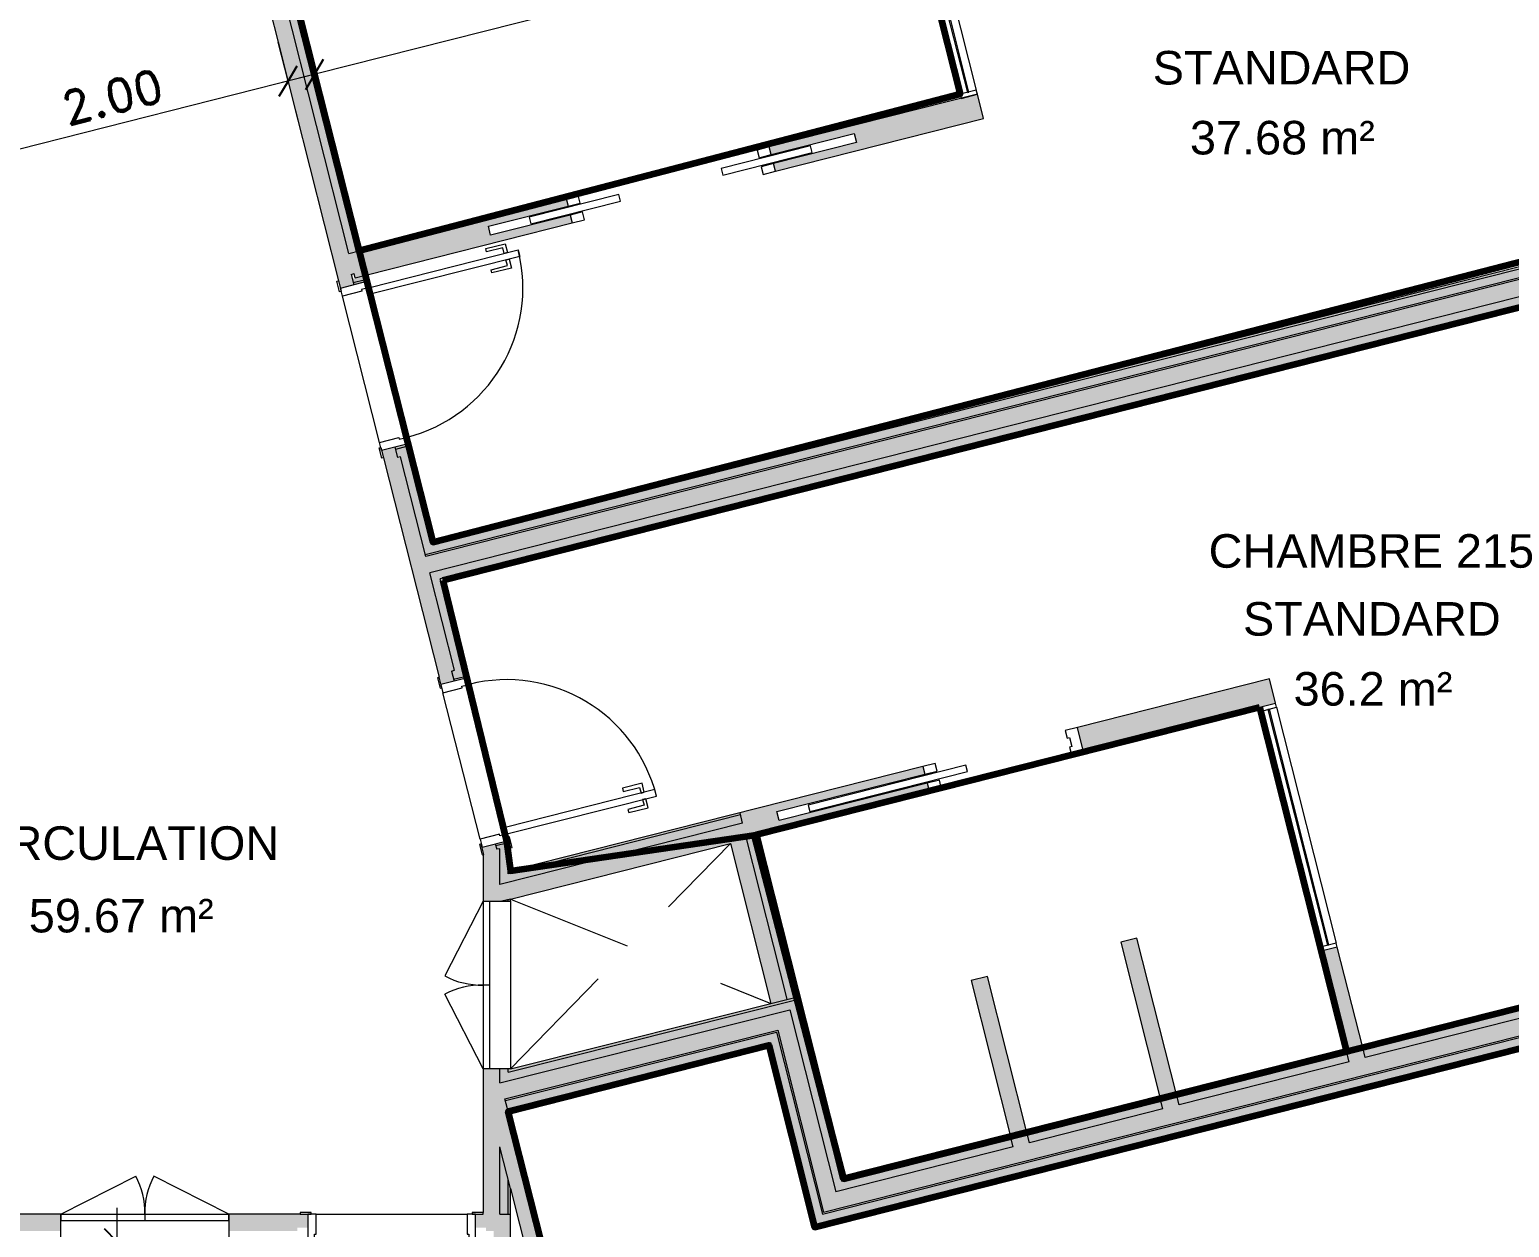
# Model space of a CAD drawing. Header units: metres. Extents: x -227.9 to -140, y 37.9 to 92.1.
# Drawn here: x -156.67 to -147.85, y 50.03 to 57.18 of the extents above; entities that cross this region are included whole.
import ezdxf

# ---------------------------------------------------------------- set-up
doc = ezdxf.new("R2010")
doc.units = ezdxf.units.M
doc.linetypes.add('JIS_02_0.7', pattern=[1.35, 0.75, -0.6])
for name, color, linetype, lineweight in [('A-ANNO-DIMS', 7, 'Continuous', 9), ('A-ANNO-DIMS-100', 7, 'Continuous', 9), ('A-AREA-IDEN', 7, 'Continuous', 9), ('A-DOOR', 7, 'Continuous', 5), ('A-FLOR', 7, 'Continuous', 5), ('A-GLAZ', 7, 'Continuous', 5), ('A-WALL', 7, 'Continuous', 5), ('A-WALL-PATT', 7, 'Continuous', 13), ('I-WALL', 7, 'Continuous', 5)]:
    doc.layers.add(name, color=color, linetype=linetype, lineweight=lineweight)
doc.layers.add('A-DETL', color=94, linetype='Continuous', lineweight=5, true_color=0x00a600)
doc.layers.add('Chambre', color=40, linetype='Continuous')
doc.layers.add('SDB', color=230, linetype='Continuous')
doc.styles.add('Arial_1', font='arial.ttf', dxfattribs={"height": 0.2})
doc.styles.add('RomanD_B', font='', dxfattribs={"height": 0.2})
doc.styles.get('RomanD_B').set_extended_font_data('RomanD', bold=True)
doc.dimstyles.new('LAG-Romans_0_2', dxfattribs={"dimscale": 0.3048, "dimtxt": 0.200715, "dimasz": 0.492126, "dimexe": 0.787402, "dimexo": 0.0625, "dimgap": 0, "dimtad": 1, "dimrnd": 0.01, "dimzin": 0, "dimdsep": 46, "dimtxsty": 'RomanD_B', "dimblk1": 'OBLIQUE', "dimblk2": 'OBLIQUE', "dimsah": 1, "dimcen": 0.09, "dimdle": 0.656168, "dimazin": 0, "dimtfac": 1, "dimtdec": 4, "dimtix": 1, "dimtmove": 0, "dimatfit": 3, "dimfxl": 0.787402, "dimfxlon": 1, "dimtvp": 1, "dimtolj": 1, "dimtzin": 0, "dimarcsym": 2})

# ---------------------------------------------------------------- blocks, each defined once
blk = doc.blocks.new('LAG-C1030-PORTE-BAT 1 VANT-13PR_01 - LAG-C1030-PORTE-BAT 1 VANT-13PR_01_04F-90X210 CHAMBRE-15711706-MUC-LAG-PRO-PLA-ARC-TZN-N02-AG02Ec-Cote')
at = {"layer": 'A-DOOR'}
for p, q in [((0.3553, 1.0015), (0.3153, 1.0015)), ((0.3153, 1.0015), (0.3153, 0.0815)), ((0.3553, 0.0815), (0.3553, 1.0015)), ((0.2603, 0.9365), (0.2603, 0.8165)), ((0.3153, 0.9365), (0.2603, 0.9365)), ((0.2803, 0.8165), (0.2803, 0.9165)), ((0.2803, 0.9165), (0.3153, 0.9165)), ((0.3153, 0.9165), (0.3153, 0.9365)), ((0.4103, 0.9365), (0.3553, 0.9365)), ((0.3553, 0.9365), (0.3553, 0.9165)), ((0.3553, 0.9165), (0.3903, 0.9165)), ((0.3903, 0.9165), (0.3903, 0.8165)), ((0.4103, 0.8165), (0.4103, 0.9365)), ((0.2603, 0.8165), (0.2803, 0.8165)), ((0.3903, 0.8165), (0.4103, 0.8165)), ((0.3153, 0.0815), (0.3553, 0.0815))]:
    blk.add_line(p, q, dxfattribs=at)
at = {"layer": 'A-DOOR', "color": 9, "true_color": 0xc0c0c0}
for p, q in [((-0.5847, 0.0915), (-0.6497, 0.0915)), ((-0.6497, 0.0915), (-0.6497, 0.0815)), ((-0.5847, 0.0815), (-0.5847, 0.0915)), ((0.3753, 0.0915), (0.3753, 0.0815)), ((0.4403, 0.0915), (0.3753, 0.0915)), ((0.4403, 0.0815), (0.4403, 0.0915)), ((-0.6497, 0.0815), (-0.5847, 0.0815)), ((-0.6047, 0.0815), (-0.6047, -0.0815)), ((-0.5647, 0.0815), (-0.6047, 0.0815)), ((-0.5647, 0.0376), (-0.5647, 0.0815)), ((-0.5547, 0.0376), (-0.5647, 0.0376)), ((-0.5547, -0.0815), (-0.5547, 0.0376)), ((0.3553, 0.0376), (0.3453, 0.0376)), ((0.3453, 0.0376), (0.3453, -0.0815)), ((0.3953, 0.0815), (0.3553, 0.0815)), ((0.3553, 0.0815), (0.3553, 0.0376)), ((0.3753, 0.0815), (0.4403, 0.0815)), ((0.3953, -0.0815), (0.3953, 0.0815)), ((-0.5847, -0.0815), (-0.6497, -0.0815)), ((-0.6497, -0.0815), (-0.6497, -0.0915)), ((-0.6047, -0.0815), (-0.5547, -0.0815)), ((-0.5847, -0.0915), (-0.5847, -0.0815)), ((0.3453, -0.0815), (0.3953, -0.0815)), ((0.3753, -0.0815), (0.3753, -0.0915)), ((0.4403, -0.0815), (0.3753, -0.0815)), ((0.4403, -0.0915), (0.4403, -0.0815)), ((-0.6497, -0.0915), (-0.5847, -0.0915)), ((0.3753, -0.0915), (0.4403, -0.0915))]:
    blk.add_line(p, q, dxfattribs=at)
at = {"layer": 'A-DOOR'}
blk.add_arc((0.3553, 0.0815), 0.92, 90, 180, dxfattribs=at)
blk = doc.blocks.new('LAG-C1030-PORTE-INST-13PR_05_02F - LAG-C1030-PORTE-INST-13PR_05_02F-100x166-15159836-MUC-LAG-PRO-PLA-ARC-TZN-N02-AG02Ec-Cote')
at = {"layer": 'A-DOOR', "color": 9, "true_color": 0xc0c0c0}
for p, q in [((-0.5, -0.0815), (-0.0545, -0.3085)), ((0.5, -0.0815), (0.0545, -0.3085))]:
    blk.add_line(p, q, dxfattribs=at)
at = {"layer": 'A-DOOR', "color": 9, "lineweight": 9, "true_color": 0xc0c0c0}
for p, q in [((-0.498, -0.0415), (-0.001, -0.0415)), ((-0.498, -0.0815), (-0.498, -0.0415)), ((-0.001, -0.0815), (-0.498, -0.0815)), ((-0.001, -0.0415), (-0.001, -0.0815)), ((0.001, -0.0415), (0.498, -0.0415)), ((0.001, -0.0815), (0.001, -0.0415)), ((0.498, -0.0815), (0.001, -0.0815)), ((0.498, -0.0415), (0.498, -0.0815))]:
    blk.add_line(p, q, dxfattribs=at)
at = {"layer": 'A-DOOR', "color": 9, "true_color": 0xc0c0c0}
for centre, start, end in [((-0.4544, -0.0924), 331.62051, 1.37949), ((0.4544, -0.0924), 178.62051, 208.37949)]:
    blk.add_arc(centre, 0.4546, start, end, dxfattribs=at)
blk = doc.blocks.new('LAG-C1030-PORTE-INST-13PR_05_02F - LAG-C1030-PORTE-INST-13PR_05_02F-100x166-15159866-MUC-LAG-PRO-PLA-ARC-TZN-N02-AG02Ec-Cote')
at = {"layer": 'A-DOOR', "color": 9, "true_color": 0xc0c0c0}
for p, q in [((-0.5, 0.0815), (-0.0545, 0.3085)), ((0.5, 0.0815), (0.0545, 0.3085))]:
    blk.add_line(p, q, dxfattribs=at)
at = {"layer": 'A-DOOR', "color": 9, "lineweight": 9, "true_color": 0xc0c0c0}
for p, q in [((-0.001, 0.0815), (-0.498, 0.0815)), ((-0.498, 0.0815), (-0.498, 0.0415)), ((-0.498, 0.0415), (-0.001, 0.0415)), ((-0.001, 0.0415), (-0.001, 0.0815)), ((0.001, 0.0815), (0.001, 0.0415)), ((0.498, 0.0815), (0.001, 0.0815)), ((0.001, 0.0415), (0.498, 0.0415)), ((0.498, 0.0415), (0.498, 0.0815))]:
    blk.add_line(p, q, dxfattribs=at)
at = {"layer": 'A-DOOR', "color": 9, "true_color": 0xc0c0c0}
for centre, start, end in [((-0.4544, 0.0924), 358.62051, 28.37949), ((0.4544, 0.0924), 151.62051, 181.37949)]:
    blk.add_arc(centre, 0.4546, start, end, dxfattribs=at)
blk = doc.blocks.new('LAG-C1030-PORTE-COULISSANTE-COUL-13PR_06 - LAG-C1030-PORTE-COULISSANTE-COUL-13PR_06_04 F-80x210-15716895-MUC-LAG-PRO-PLA-ARC-TZN-N02-AG02Ec-Cote')
at = {"layer": 'A-DOOR', "lineweight": 9}
for p, q in [((-0.13, 0.02), (-1.1, 0.02)), ((-1.1, 0.02), (-1.1, -0.02)), ((-0.13, -0.02), (-0.13, 0.02)), ((-1.1, -0.02), (-0.13, -0.02))]:
    blk.add_line(p, q, dxfattribs=at)
at = {"layer": 'A-DOOR', "color": 9, "true_color": 0xc0c0c0}
for p, q in [((-0.305, 0.075), (-0.38, 0.075)), ((-0.38, 0.075), (-0.38, 0.0275)), ((-0.38, 0.0275), (-0.305, 0.0275)), ((-0.305, 0.0275), (-0.305, 0.075)), ((0.57, 0.075), (0.495, 0.075)), ((0.495, 0.075), (0.495, 0.0275)), ((0.495, 0.0275), (0.51, 0.0275)), ((0.51, 0.0275), (0.51, -0.0275)), ((0.57, -0.075), (0.57, 0.075)), ((-0.305, -0.0275), (-0.38, -0.0275)), ((-0.38, -0.0275), (-0.38, -0.075)), ((-0.38, -0.075), (-0.305, -0.075)), ((-0.305, -0.075), (-0.305, -0.0275)), ((0.51, -0.0275), (0.495, -0.0275)), ((0.495, -0.0275), (0.495, -0.075)), ((0.495, -0.075), (0.57, -0.075))]:
    blk.add_line(p, q, dxfattribs=at)
blk = doc.blocks.new('LAG-C1030-PORTE-COUL DEUX BATTANTS-13PR_07 - LAG-C1030-PORTE-COUL DEUX BATTANTS-13PR_07_02F-110x210-15723467-MUC-LAG-PRO-PLA-ARC-TZN-N02-AG02Ec-Cote')
at = {"layer": 'A-DOOR'}
for p, q in [((-0.22, 0.02), (-0.77, 0.02)), ((-0.77, 0.02), (-0.77, -0.02)), ((-0.22, -0.02), (-0.22, 0.02)), ((0.41, 0.02), (0.41, -0.02)), ((0.96, 0.02), (0.41, 0.02)), ((0.96, -0.02), (0.96, 0.02)), ((-0.77, -0.02), (-0.22, -0.02)), ((0.41, -0.02), (0.96, -0.02))]:
    blk.add_line(p, q, dxfattribs=at)
at = {"layer": 'A-DOOR', "color": 9, "true_color": 0xc0c0c0}
for p, q in [((-0.455, 0.075), (-0.53, 0.075)), ((-0.53, 0.075), (-0.53, 0.0275)), ((-0.53, 0.0275), (-0.455, 0.0275)), ((-0.455, 0.0275), (-0.455, 0.075)), ((0.72, 0.075), (0.645, 0.075)), ((0.645, 0.075), (0.645, 0.0275)), ((0.645, 0.0275), (0.72, 0.0275)), ((0.72, 0.0275), (0.72, 0.075)), ((-0.455, -0.0275), (-0.53, -0.0275)), ((-0.53, -0.0275), (-0.53, -0.075)), ((-0.53, -0.075), (-0.455, -0.075)), ((-0.455, -0.075), (-0.455, -0.0275)), ((0.72, -0.0275), (0.645, -0.0275)), ((0.645, -0.0275), (0.645, -0.075)), ((0.645, -0.075), (0.72, -0.075)), ((0.72, -0.075), (0.72, -0.0275))]:
    blk.add_line(p, q, dxfattribs=at)
blk = doc.blocks.new('LAG-C1030-PORTE-BAT 1 VANT-13PR_01 - LAG-C1030-PORTE-BAT 1 VANT-13PR_01_04F-90X210 CHAMBRE-15711705-MUC-LAG-PRO-PLA-ARC-TZN-N02-AG02Ec-Cote')
at = {"layer": 'A-DOOR', "color": 9, "true_color": 0xc0c0c0}
for p, q in [((-0.6497, 0.0815), (-0.6497, 0.0915)), ((-0.6497, 0.0915), (-0.5847, 0.0915)), ((-0.5847, 0.0915), (-0.5847, 0.0815)), ((0.3753, 0.0915), (0.4403, 0.0915)), ((0.3753, 0.0815), (0.3753, 0.0915)), ((0.4403, 0.0915), (0.4403, 0.0815)), ((-0.5847, 0.0815), (-0.6497, 0.0815)), ((-0.6047, 0.0815), (-0.5547, 0.0815)), ((-0.6047, -0.0815), (-0.6047, 0.0815)), ((-0.5547, 0.0815), (-0.5547, -0.0376)), ((0.3453, 0.0815), (0.3953, 0.0815)), ((0.3453, -0.0376), (0.3453, 0.0815)), ((0.4403, 0.0815), (0.3753, 0.0815)), ((0.3953, 0.0815), (0.3953, -0.0815)), ((-0.6497, -0.0915), (-0.6497, -0.0815)), ((-0.6497, -0.0815), (-0.5847, -0.0815)), ((-0.5647, -0.0815), (-0.6047, -0.0815)), ((-0.5847, -0.0815), (-0.5847, -0.0915)), ((-0.5647, -0.0376), (-0.5647, -0.0815)), ((-0.5547, -0.0376), (-0.5647, -0.0376)), ((0.3553, -0.0376), (0.3453, -0.0376)), ((0.3553, -0.0815), (0.3553, -0.0376)), ((0.3953, -0.0815), (0.3553, -0.0815)), ((0.3753, -0.0815), (0.4403, -0.0815)), ((0.3753, -0.0915), (0.3753, -0.0815)), ((0.4403, -0.0815), (0.4403, -0.0915)), ((-0.5847, -0.0915), (-0.6497, -0.0915)), ((0.4403, -0.0915), (0.3753, -0.0915))]:
    blk.add_line(p, q, dxfattribs=at)
at = {"layer": 'A-DOOR'}
for p, q in [((0.3153, -0.0815), (0.3553, -0.0815)), ((0.3153, -1.0015), (0.3153, -0.0815)), ((0.3553, -0.0815), (0.3553, -1.0015)), ((0.2603, -0.8165), (0.2803, -0.8165)), ((0.2603, -0.9365), (0.2603, -0.8165)), ((0.2803, -0.8165), (0.2803, -0.9165)), ((0.3903, -0.8165), (0.4103, -0.8165)), ((0.3903, -0.9165), (0.3903, -0.8165)), ((0.4103, -0.8165), (0.4103, -0.9365)), ((0.3153, -0.9365), (0.2603, -0.9365)), ((0.2803, -0.9165), (0.3153, -0.9165)), ((0.3153, -0.9165), (0.3153, -0.9365)), ((0.3553, -0.9165), (0.3903, -0.9165)), ((0.3553, -0.9365), (0.3553, -0.9165)), ((0.4103, -0.9365), (0.3553, -0.9365)), ((0.3553, -1.0015), (0.3153, -1.0015))]:
    blk.add_line(p, q, dxfattribs=at)
blk.add_arc((0.3553, -0.0815), 0.92, 180, 270, dxfattribs=at)
blk = doc.blocks.new('LAG-C1020-FENÊTRE-12FT-22-03 - LAG-C1020-FENÊTRE-12FT-22-03-01-V165-MUC-LAG-PRO-PLA-ARC-TZN-N02-AG02Ec-Cote')
at = {"layer": 'A-GLAZ', "lineweight": 13}
for p, q in [((-2.725, 0.05), (-2.75, 0.05)), ((-2.725, -0.05), (-2.725, 0.05)), ((-1.275, 0.005), (-2.725, 0.005)), ((-2.725, 0.005), (-2.725, -0.005)), ((-1.25, 0.05), (-1.275, 0.05)), ((-1.275, 0.05), (-1.275, -0.05)), ((-1.275, -0.005), (-1.275, 0.005)), ((-1.25, -0.05), (-1.25, 0.05)), ((-2.75, -0.05), (-2.725, -0.05)), ((-2.725, -0.005), (-1.275, -0.005)), ((-1.275, -0.05), (-1.25, -0.05))]:
    blk.add_line(p, q, dxfattribs=at)
at = {"layer": 'A-GLAZ'}
for p, q in [((-2.725, 0.05), (-1.275, 0.05)), ((-1.275, -0.05), (-2.725, -0.05))]:
    blk.add_line(p, q, dxfattribs=at)
blk = doc.blocks.new('LAG-C1020-FENÊTRE-12FT-22-03 - LAG-C1020-FENÊTRE-12FT-22-03-01-13182799-MUC-LAG-PRO-PLA-ARC-TZN-N02-AG02Ec-Cote')
at = {"layer": 'A-GLAZ', "lineweight": 13}
for p, q in [((-2.725, 0.05), (-2.75, 0.05)), ((-2.725, -0.05), (-2.725, 0.05)), ((-1.275, 0.005), (-2.725, 0.005)), ((-2.725, 0.005), (-2.725, -0.005)), ((-1.25, 0.05), (-1.275, 0.05)), ((-1.275, 0.05), (-1.275, -0.05)), ((-1.275, -0.005), (-1.275, 0.005)), ((-2.75, -0.05), (-2.725, -0.05)), ((-2.725, -0.005), (-1.275, -0.005)), ((-1.275, -0.05), (-1.25, -0.05))]:
    blk.add_line(p, q, dxfattribs=at)
at = {"layer": 'A-GLAZ'}
for p, q in [((-2.725, 0.05), (-1.275, 0.05)), ((-1.275, -0.05), (-2.725, -0.05))]:
    blk.add_line(p, q, dxfattribs=at)
blk = doc.blocks.new('DIMBLOCK90-MUC-LAG-PRO-PLA-ARC-TZN-N02-AG02Ec-Cote')
at = {"layer": 'A-ANNO-DIMS-100', "transparency": 16777216}
for p, q in [((-151.3243, 57.5857), (-151.4422, 58.051)), ((-151.1893, 57.8675), (-155.1662, 56.8601)), ((-151.3832, 57.8184), (-151.3243, 57.5857)), ((-154.9133, 56.6765), (-155.0312, 57.1418)), ((-154.9723, 56.9092), (-154.9133, 56.6765))]:
    blk.add_line(p, q, dxfattribs=at)
at = {"layer": 'A-ANNO-DIMS-100', "lineweight": 25, "transparency": 16777216}
for p, q in [((-151.3832, 57.8184), (-151.3289, 57.9095)), ((-151.3832, 57.8184), (-151.4375, 57.7273)), ((-154.9723, 56.9092), (-154.918, 57.0003)), ((-154.9723, 56.9092), (-155.0266, 56.8181))]:
    blk.add_line(p, q, dxfattribs=at)
at = {"layer": 'A-ANNO-DIMS-100', "color": 0, "transparency": 16777216, "insert": (-153.576, 57.5369), "char_height": 0.2, "width": 0.824475, "attachment_point": 1, "rotation": 14.21571, "line_spacing_factor": 1.146391, "style": 'RomanD_B'}
blk.add_mtext('3.70', dxfattribs=at)
blk = doc.blocks.new('_Oblique')
at = {"color": 0, "linetype": 'ByBlock', "lineweight": -2}
blk.add_line((-0.5, -0.5), (0.5, 0.5), dxfattribs=at)
blk = doc.blocks.new('DIMBLOCK92-MUC-LAG-PRO-PLA-ARC-TZN-N02-AG02Ec-Cote')
at = {"layer": 'A-ANNO-DIMS-100', "transparency": 16777216}
for p, q in [((-155.1892, 57.1017), (-155.0713, 56.6364)), ((-155.1302, 56.8691), (-155.1892, 57.1017)), ((-154.9364, 56.9182), (-157.2625, 56.3288)), ((-157.0097, 56.1453), (-157.1276, 56.6106)), ((-157.0686, 56.3779), (-157.0097, 56.1453))]:
    blk.add_line(p, q, dxfattribs=at)
at = {"layer": 'A-ANNO-DIMS-100', "lineweight": 25, "transparency": 16777216}
for p, q in [((-155.1302, 56.8691), (-155.076, 56.9602)), ((-155.1302, 56.8691), (-155.1845, 56.7779)), ((-157.0686, 56.3779), (-157.0144, 56.4691)), ((-157.0686, 56.3779), (-157.1229, 56.2868))]:
    blk.add_line(p, q, dxfattribs=at)
at = {"layer": 'A-ANNO-DIMS-100', "color": 0, "transparency": 16777216, "insert": (-156.4977, 56.7966), "char_height": 0.2, "width": 0.824475, "attachment_point": 1, "rotation": 14.21778, "line_spacing_factor": 1.146391, "style": 'RomanD_B'}
blk.add_mtext('2.00', dxfattribs=at)
blk = doc.blocks.new('DIMBLOCK144-MUC-LAG-PRO-PLA-ARC-TZN-N02-AG02Ec-Cote')
at = {"layer": 'A-ANNO-DIMS-100', "transparency": 16777216}
for p, q in [((-156.1504, 50.1505), (-156.1504, 49.0005)), ((-155.9104, 49.9505), (-156.3904, 49.9505)), ((-156.1504, 49.9505), (-155.9104, 49.9505)), ((-155.9104, 49.2005), (-156.3904, 49.2005)), ((-156.1504, 49.2005), (-155.9104, 49.2005))]:
    blk.add_line(p, q, dxfattribs=at)
at = {"layer": 'A-ANNO-DIMS-100', "lineweight": 25, "transparency": 16777216}
for p, q in [((-156.1504, 49.9505), (-156.2254, 50.0255)), ((-156.1504, 49.9505), (-156.0754, 49.8755)), ((-156.1504, 49.2005), (-156.2254, 49.2755)), ((-156.1504, 49.2005), (-156.0754, 49.1255))]:
    blk.add_line(p, q, dxfattribs=at)
at = {"layer": 'A-ANNO-DIMS-100', "color": 0, "transparency": 16777216, "insert": (-156.416, 49.232), "char_height": 0.2, "width": 0.824475, "attachment_point": 1, "rotation": 90, "line_spacing_factor": 1.146391, "style": 'RomanD_B'}
blk.add_mtext('0.75', dxfattribs=at)

msp = doc.modelspace()

# ---------------------------------------------------------------- hatches: boundary and pattern name
at = {"layer": 'A-WALL-PATT', "lineweight": 5, "true_color": 0xaaaaaa}
for points in [[(-154.3091, 54.0347), (-146.5536, 55.9994), (-146.5561, 56.0091), (-154.3115, 54.0444)], [(-153.8344, 50.7911), (-152.2177, 51.1974), (-152.2201, 51.2071), (-153.8369, 50.8008)], [(-151.9461, 50.1226), (-151.9364, 50.125), (-152.2104, 51.2096), (-152.2201, 51.2071), (-151.964, 50.1933)]]:
    msp.add_hatch(color=253, dxfattribs=at).paths.add_polyline_path(points)
h = msp.add_hatch(color=253, dxfattribs=at)
h.paths.add_polyline_path([(-151.9437, 50.1129), (-144.9059, 51.8958), (-144.9083, 51.9055), (-151.9461, 50.1226)])
h.paths.add_polyline_path([(-143.9113, 52.1477), (-143.73, 52.1937), (-143.7324, 52.2034), (-143.9137, 52.1574)])
at = {"layer": 'I-WALL', "true_color": 0xaaaaaa}
h = msp.add_hatch(color=253, dxfattribs=at)
h.paths.add_polyline_path([(-153.9676, 52.2797), (-153.8861, 52.2899), (-153.8941, 52.3212), (-153.9731, 52.3012), (-153.9717, 52.2958)])
h.paths.add_polyline_path([(-154.2187, 53.2705), (-154.1396, 53.2906), (-154.1551, 53.3516), (-154.1372, 53.3562), (-154.4598, 54.6296), (-154.4777, 54.6251), (-154.4932, 54.6862), (-154.5722, 54.6662), (-154.2288, 53.3106)])
h.paths.add_polyline_path([(-154.8178, 55.6355), (-154.7388, 55.6555), (-154.7542, 55.7166), (-154.7363, 55.7212), (-155.206, 57.5751), (-155.3029, 57.5505), (-154.8282, 55.6767)])
h.paths.add_polyline_path([(-155.5485, 58.5199), (-155.4515, 58.5444), (-156.0288, 60.8231), (-156.0467, 60.8185), (-156.0622, 60.8796), (-156.1412, 60.8596), (-155.8145, 59.57)])
h.paths.add_polyline_path([(-156.3868, 61.829), (-156.3078, 61.849), (-156.3232, 61.9101), (-156.3053, 61.9146), (-156.4959, 62.667), (-156.5928, 62.6424), (-156.3972, 61.8701)])
h = msp.add_hatch(color=253, dxfattribs=at)
h.paths.add_polyline_path([(-153.8861, 52.2899), (-153.8176, 52.2984), (-153.8245, 52.3254), (-153.8909, 52.3086), (-153.889, 52.3012)])
h.paths.add_polyline_path([(-154.1428, 53.3032), (-154.0764, 53.32), (-154.2361, 53.9501), (-154.2845, 53.9378), (-154.1372, 53.3562), (-154.1551, 53.3516), (-154.1447, 53.3106)])
h.paths.add_polyline_path([(-154.3115, 54.0444), (-154.2631, 54.0567), (-154.4236, 54.6904), (-154.49, 54.6736), (-154.4777, 54.6251), (-154.4598, 54.6296), (-154.354, 54.2119)])
h.paths.add_polyline_path([(-154.742, 55.6681), (-154.6756, 55.685), (-154.6816, 55.7088), (-154.748, 55.692), (-154.7438, 55.6756)])
h.paths.add_polyline_path([(-154.7669, 55.842), (-154.7184, 55.8542), (-155.1213, 57.4445), (-155.1698, 57.4323), (-154.8969, 56.3552)])
h.paths.add_polyline_path([(-155.1943, 57.5292), (-155.1459, 57.5415), (-155.1575, 57.5873), (-155.206, 57.5751)])
h.paths.add_polyline_path([(-155.4515, 58.5444), (-155.4031, 58.5567), (-155.416, 58.6078), (-155.4645, 58.5955)])
h.paths.add_polyline_path([(-155.489, 58.6925), (-155.4406, 58.7047), (-155.887, 60.467), (-155.9355, 60.4547), (-155.7113, 59.57)])
h.paths.add_polyline_path([(-155.9723, 60.6002), (-155.9238, 60.6124), (-155.9926, 60.8838), (-156.059, 60.867), (-156.0467, 60.8185), (-156.0288, 60.8231), (-155.9828, 60.6417)])
h.paths.add_polyline_path([(-156.311, 61.8616), (-156.2445, 61.8784), (-156.4474, 62.6793), (-156.4959, 62.667), (-156.3053, 61.9146), (-156.3232, 61.9101), (-156.3128, 61.869)])
h = msp.add_hatch(color=253, dxfattribs=at)
h.paths.add_polyline_path([(-153.8176, 52.2984), (-153.8046, 52.3001), (-153.8151, 52.3412), (-153.8941, 52.3212), (-153.8909, 52.3086), (-153.8245, 52.3254), (-153.8183, 52.3012)])
h.paths.add_polyline_path([(-154.1396, 53.2906), (-154.0606, 53.3106), (-154.2112, 53.9048), (-154.2238, 53.9016), (-154.0764, 53.32), (-154.1428, 53.3032)])
h.paths.add_polyline_path([(-154.2753, 54.1052), (-154.2627, 54.1084), (-154.4142, 54.7062), (-154.4932, 54.6862), (-154.49, 54.6736), (-154.4236, 54.6904), (-154.3024, 54.2119)])
h.paths.add_polyline_path([(-154.7388, 55.6555), (-154.6598, 55.6756), (-154.669, 55.712), (-154.6816, 55.7088), (-154.6756, 55.685), (-154.742, 55.6681)])
h.paths.add_polyline_path([(-154.7184, 55.8542), (-154.7058, 55.8574), (-155.0964, 57.3993), (-155.109, 57.3961), (-154.8453, 56.3552)])
h.paths.add_polyline_path([(-155.1459, 57.5415), (-155.1333, 57.5447), (-155.1449, 57.5905), (-155.1575, 57.5873)])
h.paths.add_polyline_path([(-155.4031, 58.5567), (-155.3905, 58.5599), (-155.4034, 58.611), (-155.416, 58.6078)])
h.paths.add_polyline_path([(-155.4528, 58.7532), (-155.4402, 58.7564), (-155.8744, 60.4702), (-155.887, 60.467), (-155.6598, 59.57)])
h.paths.add_polyline_path([(-155.9238, 60.6124), (-155.9112, 60.6156), (-155.9832, 60.8996), (-156.0622, 60.8796), (-156.059, 60.867), (-155.9926, 60.8838), (-155.9312, 60.6417)])
h.paths.add_polyline_path([(-156.3078, 61.849), (-156.2288, 61.869), (-156.4348, 62.6824), (-156.4474, 62.6793), (-156.2445, 61.8784), (-156.311, 61.8616)])
h = msp.add_hatch(color=253, dxfattribs=at)
h.paths.add_polyline_path([(-154.7301, 55.6965), (-154.669, 55.712), (-154.6708, 55.7192), (-154.6611, 55.7216), (-154.6593, 55.7145), (-153.4356, 56.0245), (-153.4472, 56.0705), (-153.9222, 55.9502), (-153.9357, 56.0035), (-153.4607, 56.1238), (-153.4724, 56.1699), (-154.7669, 55.842), (-154.7363, 55.7212)])
h.paths.add_polyline_path([(-152.2238, 56.3314), (-150.9831, 56.6458), (-151.0198, 56.7912), (-152.2607, 56.4769), (-152.249, 56.4308), (-151.7546, 56.5561), (-151.7411, 56.5027), (-152.2355, 56.3775), (-152.2299, 56.3552)])
for points in [[(-154.2631, 54.0567), (-146.5561, 56.0091), (-146.5684, 56.0576), (-154.2753, 54.1052)], [(-154.2627, 54.1084), (-146.5684, 56.0576), (-146.5716, 56.0702), (-154.2659, 54.121)], [(-154.2845, 53.9378), (-146.5291, 55.9025), (-146.5536, 55.9994), (-154.3091, 54.0347)], [(-154.2238, 53.9016), (-146.5168, 55.854), (-146.5291, 55.9025), (-154.2361, 53.9501)], [(-154.208, 53.8922), (-146.5136, 55.8414), (-146.5168, 55.854), (-154.2112, 53.9048)], [(-153.8046, 52.1465), (-152.4317, 52.4939), (-152.4349, 52.5065), (-153.8046, 52.1599)], [(-153.8549, 51.9791), (-152.395, 52.3484), (-152.4195, 52.4454), (-153.8676, 52.079), (-153.8676, 51.9791)], [(-153.8176, 52.0917), (-152.4195, 52.4454), (-152.4317, 52.4939), (-153.8176, 52.1432)], [(-152.2508, 51.3695), (-152.1539, 51.394), (-152.395, 52.3484), (-152.4919, 52.3239), (-152.2921, 51.5329)], [(-152.1539, 51.394), (-152.1054, 51.4063), (-152.3497, 52.3733), (-152.3982, 52.361), (-152.1889, 51.5329)], [(-152.1054, 51.4063), (-152.0928, 51.4095), (-152.3371, 52.3765), (-152.3497, 52.3733), (-152.1374, 51.5329)], [(-149.9132, 50.7407), (-149.8162, 50.7653), (-150.0678, 51.7585), (-150.1648, 51.7339), (-149.9254, 50.7892)], [(-150.8058, 50.5146), (-150.7088, 50.5392), (-150.9598, 51.5301), (-151.0568, 51.5055), (-150.818, 50.5631)], [(-153.8176, 50.9087), (-152.1379, 51.3309), (-152.1502, 51.3794), (-153.8176, 50.9603)], [(-153.8046, 50.9636), (-152.1017, 51.3916), (-152.1049, 51.4042), (-153.8046, 50.977)], [(-151.8762, 50.295), (-151.8278, 50.3073), (-152.1017, 51.3916), (-152.1502, 51.3794), (-151.8794, 50.3076)], [(-151.8309, 50.3199), (-151.8183, 50.3231), (-152.0922, 51.4073), (-152.1049, 51.4042), (-151.8666, 50.4612)], [(-153.8676, 50.7931), (-152.2104, 51.2096), (-152.2349, 51.3065), (-153.8676, 50.8962)], [(-151.9609, 50.222), (-151.864, 50.2465), (-152.1379, 51.3309), (-152.2349, 51.3065), (-151.9764, 50.2831)], [(-153.8176, 50.7438), (-152.2539, 51.1368), (-152.2662, 51.1852), (-153.8176, 50.7953)], [(-151.9921, 50.1006), (-151.9437, 50.1129), (-152.2177, 51.1974), (-152.2662, 51.1852), (-152.0043, 50.1486)], [(-153.8046, 50.7336), (-152.2633, 51.121), (-152.2665, 51.1336), (-153.8046, 50.747)], [(-151.9925, 50.0489), (-151.9799, 50.0521), (-152.2539, 51.1368), (-152.2665, 51.1336), (-152.0043, 50.0955)], [(-153.5771, 49.7755), (-153.8369, 50.8008), (-153.9338, 50.7764), (-153.6803, 49.7755)], [(-153.9046, 49.7755), (-153.8046, 49.7755), (-153.8046, 50.1135), (-153.9046, 50.1135), (-153.9046, 49.9254)]]:
    msp.add_hatch(color=253, dxfattribs=at).paths.add_polyline_path(points)
h = msp.add_hatch(color=253, dxfattribs=at)
h.paths.add_polyline_path([(-148.8033, 51.0219), (-148.7064, 51.0465), (-148.8731, 51.7056), (-148.9701, 51.6811), (-148.8156, 51.0704)])
h.paths.add_polyline_path([(-149.338, 53.1353), (-149.241, 53.1598), (-149.2778, 53.3052), (-149.3748, 53.2807)])
h = msp.add_hatch(color=253, dxfattribs=at)
h.paths.add_polyline_path([(-152.3982, 52.361), (-151.3073, 52.637), (-151.3189, 52.6831), (-152.2011, 52.4599), (-152.2146, 52.5132), (-151.3324, 52.7364), (-151.3441, 52.7825), (-152.4349, 52.5065), (-152.4195, 52.4454)])
h.paths.add_polyline_path([(-150.3863, 52.87), (-149.338, 53.1353), (-149.3748, 53.2807), (-150.4231, 53.0155), (-150.3942, 52.9014)])
h = msp.add_hatch(color=253, dxfattribs=at)
h.paths.add_polyline_path([(-151.864, 50.2465), (-150.8058, 50.5146), (-150.818, 50.5631), (-151.8762, 50.295)])
h.paths.add_polyline_path([(-150.7088, 50.5392), (-149.9132, 50.7407), (-149.9254, 50.7892), (-150.7211, 50.5876)])
h.paths.add_polyline_path([(-149.8162, 50.7653), (-148.8033, 51.0219), (-148.8156, 51.0704), (-149.8285, 50.8138)])
h.paths.add_polyline_path([(-148.7064, 51.0465), (-144.9329, 52.0024), (-144.9194, 51.9491), (-144.8709, 51.9614), (-144.8967, 52.0632), (-148.7186, 51.0949)])
h.paths.add_polyline_path([(-143.9733, 52.1888), (-143.9248, 52.201), (-143.9383, 52.2544), (-143.757, 52.3003), (-143.7693, 52.3488), (-143.999, 52.2906), (-143.9882, 52.2476)])
h = msp.add_hatch(color=253, dxfattribs=at)
h.paths.add_polyline_path([(-151.8278, 50.3073), (-150.818, 50.5631), (-150.8212, 50.5757), (-151.8309, 50.3199)])
h.paths.add_polyline_path([(-150.7211, 50.5876), (-149.9254, 50.7892), (-149.9286, 50.8018), (-150.7243, 50.6003)])
h.paths.add_polyline_path([(-149.8285, 50.8138), (-148.8156, 51.0704), (-148.8188, 51.083), (-149.8317, 50.8264)])
h.paths.add_polyline_path([(-148.7186, 51.0949), (-144.8967, 52.0632), (-144.8709, 51.9614), (-144.8583, 51.9646), (-144.8873, 52.0789), (-148.7218, 51.1075)])
h.paths.add_polyline_path([(-143.9859, 52.1856), (-143.9733, 52.1888), (-143.999, 52.2906), (-143.7693, 52.3488), (-143.7725, 52.3614), (-144.0148, 52.3), (-144.0016, 52.2476)])
h = msp.add_hatch(color=253, dxfattribs=at)
h.paths.add_polyline_path([(-153.9676, 50.1135), (-153.8676, 50.1135), (-153.8676, 50.5151), (-153.9338, 50.7764), (-153.8676, 50.7931), (-153.8676, 50.9791), (-153.9676, 50.9791), (-153.9676, 50.1235)])
h.paths.add_polyline_path([(-153.8676, 51.9791), (-153.8676, 52.2922), (-153.9676, 52.2797), (-153.962, 52.2575), (-153.9676, 52.2551), (-153.9676, 51.9791)])
h = msp.add_hatch(color=253, dxfattribs=at)
h.paths.add_polyline_path([(-153.8676, 50.1135), (-153.8176, 50.1135), (-153.8176, 50.3177), (-153.8676, 50.5151), (-153.8676, 50.1933)])
h.paths.add_polyline_path([(-153.8176, 50.7249), (-153.8176, 50.7953), (-153.8344, 50.7911), (-153.8187, 50.7291)])
h.paths.add_polyline_path([(-153.8676, 50.8962), (-153.8176, 50.9087), (-153.8176, 50.9791), (-153.8676, 50.9791)])
h.paths.add_polyline_path([(-153.8549, 51.9791), (-153.8176, 51.9791), (-153.8176, 51.9885)])
h.paths.add_polyline_path([(-153.8676, 52.079), (-153.8176, 52.0917), (-153.8176, 52.2984), (-153.8676, 52.2922)])
h = msp.add_hatch(color=253, dxfattribs=at)
h.paths.add_polyline_path([(-153.8176, 50.1135), (-153.8046, 50.1135), (-153.8046, 50.2664), (-153.8176, 50.3177), (-153.8176, 50.1933)])
h.paths.add_polyline_path([(-153.8046, 50.6736), (-153.8046, 50.747), (-153.8176, 50.7438), (-153.8176, 50.7249)])
h.paths.add_polyline_path([(-153.8176, 50.9603), (-153.8046, 50.9636), (-153.8046, 50.9791), (-153.8176, 50.9791)])
h.paths.add_polyline_path([(-153.8176, 51.9791), (-153.8046, 51.9791), (-153.8046, 51.9918), (-153.8176, 51.9885)])
h.paths.add_polyline_path([(-153.8176, 52.1432), (-153.8046, 52.1465), (-153.8046, 52.3001), (-153.8176, 52.2976)])
h = msp.add_hatch(color=253, dxfattribs=at)
h.paths.add_polyline_path([(-151.9364, 50.125), (-144.9083, 51.9055), (-144.9329, 52.0024), (-151.9609, 50.222), (-151.9537, 50.1933)])
h.paths.add_polyline_path([(-143.9137, 52.1574), (-143.7324, 52.2034), (-143.757, 52.3003), (-143.9383, 52.2544), (-143.9248, 52.201)])
h = msp.add_hatch(color=253, dxfattribs=at)
h.paths.add_polyline_path([(-151.9893, 50.0363), (-144.8293, 51.8502), (-144.8583, 51.9646), (-144.8709, 51.9614), (-144.8451, 51.8596), (-151.9925, 50.0489)])
h.paths.add_polyline_path([(-143.9569, 52.0712), (-143.7145, 52.1326), (-143.7177, 52.1452), (-143.9475, 52.087), (-143.9733, 52.1888), (-143.9859, 52.1856), (-143.9597, 52.0822)])
h = msp.add_hatch(color=253, dxfattribs=at)
h.paths.add_polyline_path([(-151.9799, 50.0521), (-144.8451, 51.8596), (-144.8709, 51.9614), (-144.9194, 51.9491), (-144.9059, 51.8958), (-151.9921, 50.1006)])
h.paths.add_polyline_path([(-143.9475, 52.087), (-143.7177, 52.1452), (-143.73, 52.1937), (-143.9113, 52.1477), (-143.9248, 52.201), (-143.9733, 52.1888), (-143.9569, 52.1241)])
h = msp.add_hatch(color=253, dxfattribs=at)
h.paths.add_polyline_path([(-155.2206, 50.0135), (-155.0756, 50.0135), (-155.0756, 50.032), (-155.0126, 50.032), (-155.0126, 50.1135), (-155.4841, 50.1135), (-155.4841, 50.0135), (-155.2934, 50.0135)])
h.paths.add_polyline_path([(-153.9496, 50.0135), (-153.9046, 50.0135), (-153.9046, 50.1135), (-154.0126, 50.1135), (-154.0126, 50.032), (-153.9496, 50.032)])
h.paths.add_polyline_path([(-156.9255, 50.0135), (-156.4841, 50.0135), (-156.4841, 50.1135), (-157.521, 50.1135), (-157.521, 50.032), (-157.458, 50.032), (-157.458, 50.0135), (-156.938, 50.0135)])
h.paths.add_polyline_path([(-158.6825, 50.0135), (-158.584, 50.0135), (-158.584, 50.032), (-158.521, 50.032), (-158.521, 50.1135), (-160.5703, 50.1135), (-160.5703, 50.0135), (-158.8325, 50.0135)])
h.paths.add_polyline_path([(-161.6203, 50.0135), (-161.5703, 50.0135), (-161.5703, 50.1135), (-167.2053, 50.1135), (-167.2053, 50.032), (-167.1423, 50.032), (-167.1423, 50.0135), (-161.7203, 50.0135)])
h.paths.add_polyline_path([(-168.4125, 50.0135), (-168.2683, 50.0135), (-168.2683, 50.032), (-168.2053, 50.032), (-168.2053, 50.1135), (-169.8891, 50.1135), (-169.8891, 50.0135), (-169.2724, 50.0135)])

# ---------------------------------------------------------------- linework, layer by layer
at = {"layer": 'A-DETL', "color": 7, "linetype": 'JIS_02_0.7'}
for p, q in [((-153.8046, 50.9791), (-152.4919, 52.3239)), ((-153.8046, 51.9918), (-152.2508, 51.3695))]:
    msp.add_line(p, q, dxfattribs=at)
at = {"layer": 'A-FLOR'}
for p, q in [((-154.6401, 55.598), (-154.424, 54.745)), ((-154.5845, 54.7146), (-154.8055, 55.5871)), ((-153.9854, 52.3496), (-154.2064, 53.2221)), ((-154.0508, 53.2718), (-153.8347, 52.4187)), ((-152.0952, 51.4088), (-152.0947, 51.4067)), ((-151.9908, 50.036), (-152.2635, 51.121)), ((-154.9626, 50.1135), (-154.0626, 50.1135)), ((-151.9893, 50.0363), (-151.9908, 50.036))]:
    msp.add_line(p, q, dxfattribs=at)
at = {"layer": 'A-WALL'}
for p, q in [((-154.7669, 55.842), (-155.1698, 57.4323)), ((-154.7184, 55.8542), (-155.109, 57.3961)), ((-144.7989, 56.5058), (-154.2753, 54.1052)), ((-144.7866, 56.4574), (-154.3115, 54.0444)), ((-144.7842, 56.4477), (-154.3091, 54.0347)), ((-144.7596, 56.3507), (-154.2845, 53.9378)), ((-144.7474, 56.3023), (-154.2238, 53.9016)), ((-154.7669, 55.842), (-154.7058, 55.8574)), ((-154.7542, 55.7166), (-154.7363, 55.7212)), ((-154.7542, 55.7166), (-154.7388, 55.6555)), ((-154.742, 55.6681), (-154.6756, 55.685)), ((-154.7301, 55.6965), (-154.669, 55.712)), ((-154.6756, 55.685), (-154.6816, 55.7088)), ((-154.4932, 54.6862), (-154.4777, 54.6251)), ((-154.4236, 54.6904), (-154.49, 54.6736)), ((-154.4598, 54.6296), (-154.4777, 54.6251)), ((-154.3091, 54.0347), (-154.4598, 54.6296)), ((-154.2753, 54.1052), (-154.4236, 54.6904)), ((-154.1372, 53.3562), (-154.2845, 53.9378)), ((-154.0764, 53.32), (-154.2238, 53.9016)), ((-154.1551, 53.3516), (-154.1372, 53.3562)), ((-154.1551, 53.3516), (-154.1396, 53.2906)), ((-154.1428, 53.3032), (-154.0764, 53.32)), ((-152.4195, 52.4454), (-152.4349, 52.5065)), ((-152.4195, 52.4454), (-153.8676, 52.079)), ((-152.4317, 52.4939), (-153.8176, 52.1432)), ((-152.3371, 52.3765), (-152.3982, 52.361)), ((-152.1539, 51.394), (-152.3982, 52.361)), ((-152.1054, 51.4063), (-152.3497, 52.3733)), ((-153.8941, 52.3212), (-153.8861, 52.2899)), ((-153.8245, 52.3254), (-153.8909, 52.3086)), ((-153.8676, 52.2922), (-153.8861, 52.2899)), ((-153.8676, 52.079), (-153.8676, 52.2922)), ((-153.8176, 52.2984), (-153.8245, 52.3254)), ((-153.8176, 52.1432), (-153.8176, 52.2984)), ((-153.8046, 51.9918), (-153.8549, 51.9791)), ((-153.8176, 51.9791), (-153.8176, 51.9885)), ((-144.8967, 52.0632), (-148.7186, 51.0949)), ((-144.9329, 52.0024), (-148.7064, 51.0465)), ((-151.9437, 50.1129), (-144.9059, 51.8958)), ((-151.9364, 50.125), (-144.9083, 51.9055)), ((-151.9799, 50.0521), (-144.8451, 51.8596)), ((-153.8176, 50.9603), (-152.1017, 51.3916)), ((-152.1017, 51.3916), (-151.8278, 50.3073)), ((-153.8676, 50.8962), (-152.1379, 51.3309)), ((-152.1379, 51.3309), (-151.864, 50.2465)), ((-153.8369, 50.8008), (-152.2104, 51.2096)), ((-153.8344, 50.7911), (-152.2177, 51.1974)), ((-152.2177, 51.1974), (-151.9437, 50.1129)), ((-152.2104, 51.2096), (-151.9364, 50.125)), ((-153.8176, 50.7438), (-152.2539, 51.1368)), ((-152.2539, 51.1368), (-151.9799, 50.0521)), ((-148.7064, 51.0465), (-148.7218, 51.1075)), ((-148.8156, 51.0704), (-149.8285, 50.8138)), ((-148.8033, 51.0219), (-149.8162, 50.7653)), ((-148.8033, 51.0219), (-148.8188, 51.083)), ((-153.8676, 50.8962), (-153.8676, 50.9791)), ((-153.8176, 50.9603), (-153.8176, 50.9791)), ((-153.8046, 50.6736), (-153.8369, 50.8008)), ((-153.8176, 50.7249), (-153.8176, 50.7438)), ((-149.9254, 50.7892), (-150.7211, 50.5876)), ((-149.9132, 50.7407), (-150.7088, 50.5392)), ((-149.9132, 50.7407), (-149.9286, 50.8018)), ((-149.8162, 50.7653), (-149.8317, 50.8264)), ((-150.8058, 50.5146), (-150.8212, 50.5757)), ((-150.7088, 50.5392), (-150.7243, 50.6003)), ((-153.8676, 50.1135), (-153.8676, 50.5151)), ((-153.8046, 50.2664), (-153.8676, 50.5151)), ((-150.8058, 50.5146), (-151.864, 50.2465)), ((-150.818, 50.5631), (-151.8278, 50.3073)), ((-153.8176, 50.1135), (-153.8176, 50.3177)), ((-153.8676, 50.1135), (-153.8046, 50.1135))]:
    msp.add_line(p, q, dxfattribs=at)
at = {"layer": 'Chambre', "lineweight": 140}
for points in [[(-155.0932, 57.3867), (-154.2659, 54.121), (-144.8115, 56.5591), (-145.8275, 60.2664), (-154.1734, 58.3142), (-154.0289, 57.7212), (-155.0932, 57.3867)], [(-154.208, 53.8922), (-153.8277, 52.338), (-153.8046, 52.1599), (-152.3497, 52.3733), (-151.8183, 50.3231), (-143.7725, 52.3614), (-144.7442, 56.2897), (-154.208, 53.8922)], [(-153.5518, 49.6755), (-153.8176, 50.7249), (-152.2633, 51.121), (-151.9908, 50.036), (-143.7151, 52.1324), (-142.6739, 47.9288), (-148.4123, 40.4697), (-150.3721, 40.4697), (-156.7655, 40.4697), (-156.7525, 49.9505), (-153.9046, 49.9505), (-153.9046, 49.6755), (-153.5518, 49.6755)]]:
    msp.add_lwpolyline(points, dxfattribs=at)
at = {"layer": 'I-WALL', "lineweight": 13}
for p, q in [((-155.3029, 57.5505), (-154.8288, 55.6792)), ((-154.7058, 55.8574), (-155.0932, 57.3867)), ((-151.0198, 56.7912), (-152.2607, 56.4769)), ((-150.9831, 56.6458), (-151.0198, 56.7912)), ((-152.2238, 56.3314), (-150.9831, 56.6458)), ((-144.8021, 56.5184), (-154.2659, 54.121)), ((-152.249, 56.4308), (-151.7546, 56.5561)), ((-151.7411, 56.5027), (-152.2355, 56.3775)), ((-151.7546, 56.5561), (-151.7411, 56.5027)), ((-154.208, 53.8922), (-144.7442, 56.2897)), ((-153.4724, 56.1699), (-154.7058, 55.8574)), ((-153.9357, 56.0035), (-153.4607, 56.1238)), ((-153.4472, 56.0705), (-153.9222, 55.9502)), ((-154.6593, 55.7145), (-153.4356, 56.0245)), ((-153.9222, 55.9502), (-153.9357, 56.0035)), ((-154.2659, 54.121), (-154.4031, 54.6626)), ((-154.5612, 54.6225), (-154.2297, 53.3142)), ((-154.0717, 53.3542), (-154.208, 53.8922)), ((-149.2778, 53.3052), (-150.4231, 53.0155)), ((-149.241, 53.1598), (-149.2778, 53.3052)), ((-150.3863, 52.87), (-149.338, 53.1353)), ((-149.338, 53.1353), (-149.241, 53.1598)), ((-151.3441, 52.7825), (-153.8046, 52.1599)), ((-152.2146, 52.5132), (-151.3324, 52.7364)), ((-151.3189, 52.6831), (-152.2011, 52.4599)), ((-152.3371, 52.3765), (-151.3073, 52.637)), ((-152.2011, 52.4599), (-152.2146, 52.5132)), ((-152.0928, 51.4095), (-152.3371, 52.3765)), ((-153.9676, 52.2561), (-153.9676, 51.9791)), ((-153.8046, 51.9918), (-152.4919, 52.3239)), ((-153.8046, 52.1599), (-153.8046, 52.3001)), ((-152.4919, 52.3239), (-152.2508, 51.3695)), ((-144.9309, 52.0679), (-148.7218, 51.1075)), ((-153.9676, 51.9791), (-153.8046, 51.9791)), ((-153.8046, 51.9791), (-153.8046, 51.9918)), ((-151.9893, 50.0363), (-144.8729, 51.8391)), ((-150.0678, 51.7585), (-150.1648, 51.7339)), ((-150.1648, 51.7339), (-149.9286, 50.8018)), ((-149.8317, 50.8264), (-150.0678, 51.7585)), ((-148.8731, 51.7056), (-148.9701, 51.6811)), ((-148.9701, 51.6811), (-148.8188, 51.083)), ((-148.7218, 51.1075), (-148.8731, 51.7056)), ((-150.9598, 51.5301), (-151.0568, 51.5055)), ((-151.0568, 51.5055), (-150.8212, 50.5757)), ((-150.7243, 50.6003), (-150.9598, 51.5301)), ((-152.0922, 51.4073), (-153.8046, 50.977)), ((-152.2508, 51.3695), (-152.0928, 51.4095)), ((-151.8183, 50.3231), (-152.0922, 51.4073)), ((-153.8046, 50.7336), (-152.2633, 51.121)), ((-152.2633, 51.121), (-151.9893, 50.0363)), ((-148.8188, 51.083), (-149.8317, 50.8264)), ((-153.9676, 50.9791), (-153.9676, 50.1235)), ((-153.8046, 50.9791), (-153.9676, 50.9791)), ((-153.8046, 50.977), (-153.8046, 50.9791)), ((-149.9286, 50.8018), (-150.7243, 50.6003)), ((-153.8046, 50.6736), (-153.8046, 50.7336)), ((-153.5518, 49.6755), (-153.8046, 50.6736)), ((-150.8212, 50.5757), (-151.8183, 50.3231)), ((-153.8046, 50.2664), (-153.6803, 49.7755)), ((-153.8046, 49.7755), (-153.8046, 50.2664)), ((-156.4841, 50.1135), (-157.476, 50.1135)), ((-156.4841, 49.9505), (-156.4841, 50.1135)), ((-155.0576, 50.1135), (-155.4841, 50.1135)), ((-155.4841, 50.1135), (-155.4841, 49.9505))]:
    msp.add_line(p, q, dxfattribs=at)
at = {"layer": 'I-WALL'}
for p, q in [((-154.7301, 55.6965), (-154.7363, 55.7212)), ((-153.9676, 51.9771), (-153.9676, 51.9791)), ((-153.8046, 51.9791), (-153.8046, 50.9791)), ((-153.9676, 51.4781), (-153.9676, 51.4801)), ((-153.9676, 50.9791), (-153.9676, 50.9811)), ((-156.4841, 50.1135), (-156.4821, 50.1135)), ((-155.9851, 50.1135), (-155.9831, 50.1135)), ((-155.4861, 50.1135), (-155.4841, 50.1135))]:
    msp.add_line(p, q, dxfattribs=at)
at = {"layer": 'SDB', "lineweight": 140}
for points in [[(-151.6497, 58.873), (-151.1229, 56.7909), (-154.7058, 55.8574), (-155.0932, 57.3867), (-154.0135, 57.6601), (-154.1393, 58.3075), (-151.6497, 58.873)], [(-149.338, 53.1353), (-148.8188, 51.083), (-151.8183, 50.3231), (-152.3371, 52.3765), (-149.338, 53.1353)]]:
    msp.add_lwpolyline(points, dxfattribs=at)

# ---------------------------------------------------------------- block references
at = {"layer": 'A-DOOR'}
for name, p, rotation in [('LAG-C1030-PORTE-COUL DEUX BATTANTS-13PR_07 - LAG-C1030-PORTE-COUL DEUX BATTANTS-13PR_07_02F-110x210-15723467-MUC-LAG-PRO-PLA-ARC-TZN-N02-AG02Ec-Cote', (-152.756, 56.274), 194.2157071233498), ('LAG-C1030-PORTE-BAT 1 VANT-13PR_01 - LAG-C1030-PORTE-BAT 1 VANT-13PR_01_04F-90X210 CHAMBRE-15711705-MUC-LAG-PRO-PLA-ARC-TZN-N02-AG02Ec-Cote', (-154.6417, 55.2723), 104.21570712335), ('LAG-C1030-PORTE-BAT 1 VANT-13PR_01 - LAG-C1030-PORTE-BAT 1 VANT-13PR_01_04F-90X210 CHAMBRE-15711706-MUC-LAG-PRO-PLA-ARC-TZN-N02-AG02Ec-Cote', (-153.9912, 52.7044), 284.2157071233502), ('LAG-C1030-PORTE-COULISSANTE-COUL-13PR_06 - LAG-C1030-PORTE-COULISSANTE-COUL-13PR_06_04 F-80x210-15716895-MUC-LAG-PRO-PLA-ARC-TZN-N02-AG02Ec-Cote', (-150.9573, 52.8029), 14.19742173708167), ('LAG-C1030-PORTE-BAT 1 VANT-13PR_01 - LAG-C1030-PORTE-BAT 1 VANT-13PR_01_04F-90X210 CHAMBRE-15711706-MUC-LAG-PRO-PLA-ARC-TZN-N02-AG02Ec-Cote', (-154.6173, 50.032), 180)]:
    msp.add_blockref(name, p, dxfattribs=dict(at, rotation=rotation))
at = {"layer": 'A-DOOR', "color": 9, "true_color": 0xc0c0c0}
for name, p, rotation in [('LAG-C1030-PORTE-INST-13PR_05_02F - LAG-C1030-PORTE-INST-13PR_05_02F-100x166-15159866-MUC-LAG-PRO-PLA-ARC-TZN-N02-AG02Ec-Cote', (-153.8861, 51.4791), 90), ('LAG-C1030-PORTE-INST-13PR_05_02F - LAG-C1030-PORTE-INST-13PR_05_02F-100x166-15159836-MUC-LAG-PRO-PLA-ARC-TZN-N02-AG02Ec-Cote', (-155.9841, 50.032), 180)]:
    msp.add_blockref(name, p, dxfattribs=dict(at, rotation=rotation))
at = {"layer": 'A-GLAZ', "rotation": 284.1974099852174}
for name, p in [('LAG-C1020-FENÊTRE-12FT-22-03 - LAG-C1020-FENÊTRE-12FT-22-03-01-V165-MUC-LAG-PRO-PLA-ARC-TZN-N02-AG02Ec-Cote', (-150.7617, 55.5671)), ('LAG-C1020-FENÊTRE-12FT-22-03 - LAG-C1020-FENÊTRE-12FT-22-03-01-13182799-MUC-LAG-PRO-PLA-ARC-TZN-N02-AG02Ec-Cote', (-148.615, 50.4815))]:
    msp.add_blockref(name, p, dxfattribs=at)

# ---------------------------------------------------------------- texts
at = {"layer": 'A-AREA-IDEN', "color": 164, "true_color": 0x0029a5, "char_height": 0.2, "attachment_point": 1, "style": 'Arial_1'}
for s, insert, width in [('STANDARD', (-149.974, 57.0492), 1.899999), ('37.68 m²', (-149.752, 56.6321), 1.362869), ('CHAMBRE 215', (-149.6405, 54.1677), 2.397046), ('STANDARD', (-149.4355, 53.7627), 1.899999), ('36.2 m²', (-149.134, 53.3455), 1.170464), ('CIRCULATION', (-157.0766, 52.4257), 2.332911), ('59.67 m²', (-156.6761, 51.993), 1.362869)]:
    msp.add_mtext(s, dxfattribs=dict(at, insert=insert, width=width))

# ---------------------------------------------------------------- dimensions: what is measured, and where the dimension line sits
at = {"layer": 'A-ANNO-DIMS'}
for base, p1, p2, angle, override, picture, middle in [((-154.9723, 56.9092), (-151.3243, 57.5857), (-154.9133, 56.6765), 14.21571, {"dimpost": '<>', "dimfxl": 3.70243}, 'DIMBLOCK90-MUC-LAG-PRO-PLA-ARC-TZN-N02-AG02Ec-Cote', (-153.2023, 57.4607)), ((-157.0686, 56.3779), (-155.1892, 57.1017), (-157.0097, 56.1453), 14.21778, {"dimpost": '<>', "dimfxl": 2.056455}, 'DIMBLOCK92-MUC-LAG-PRO-PLA-ARC-TZN-N02-AG02Ec-Cote', (-156.124, 56.7204)), ((-156.1504, 49.2005), (-155.9104, 49.9505), (-155.9104, 49.2005), 90, {"dimpost": '<>', "dimfxl": 0.75}, 'DIMBLOCK144-MUC-LAG-PRO-PLA-ARC-TZN-N02-AG02Ec-Cote', (-156.2504, 49.5755))]:
    dim = msp.add_linear_dim(base=base, p1=p1, p2=p2, angle=angle, dimstyle='LAG-Romans_0_2', override=override, dxfattribs=at)
    dim.commit()
    dim.dimension.update_dxf_attribs({"geometry": picture, "text_midpoint": middle})

doc.saveas('drawing.dxf')
